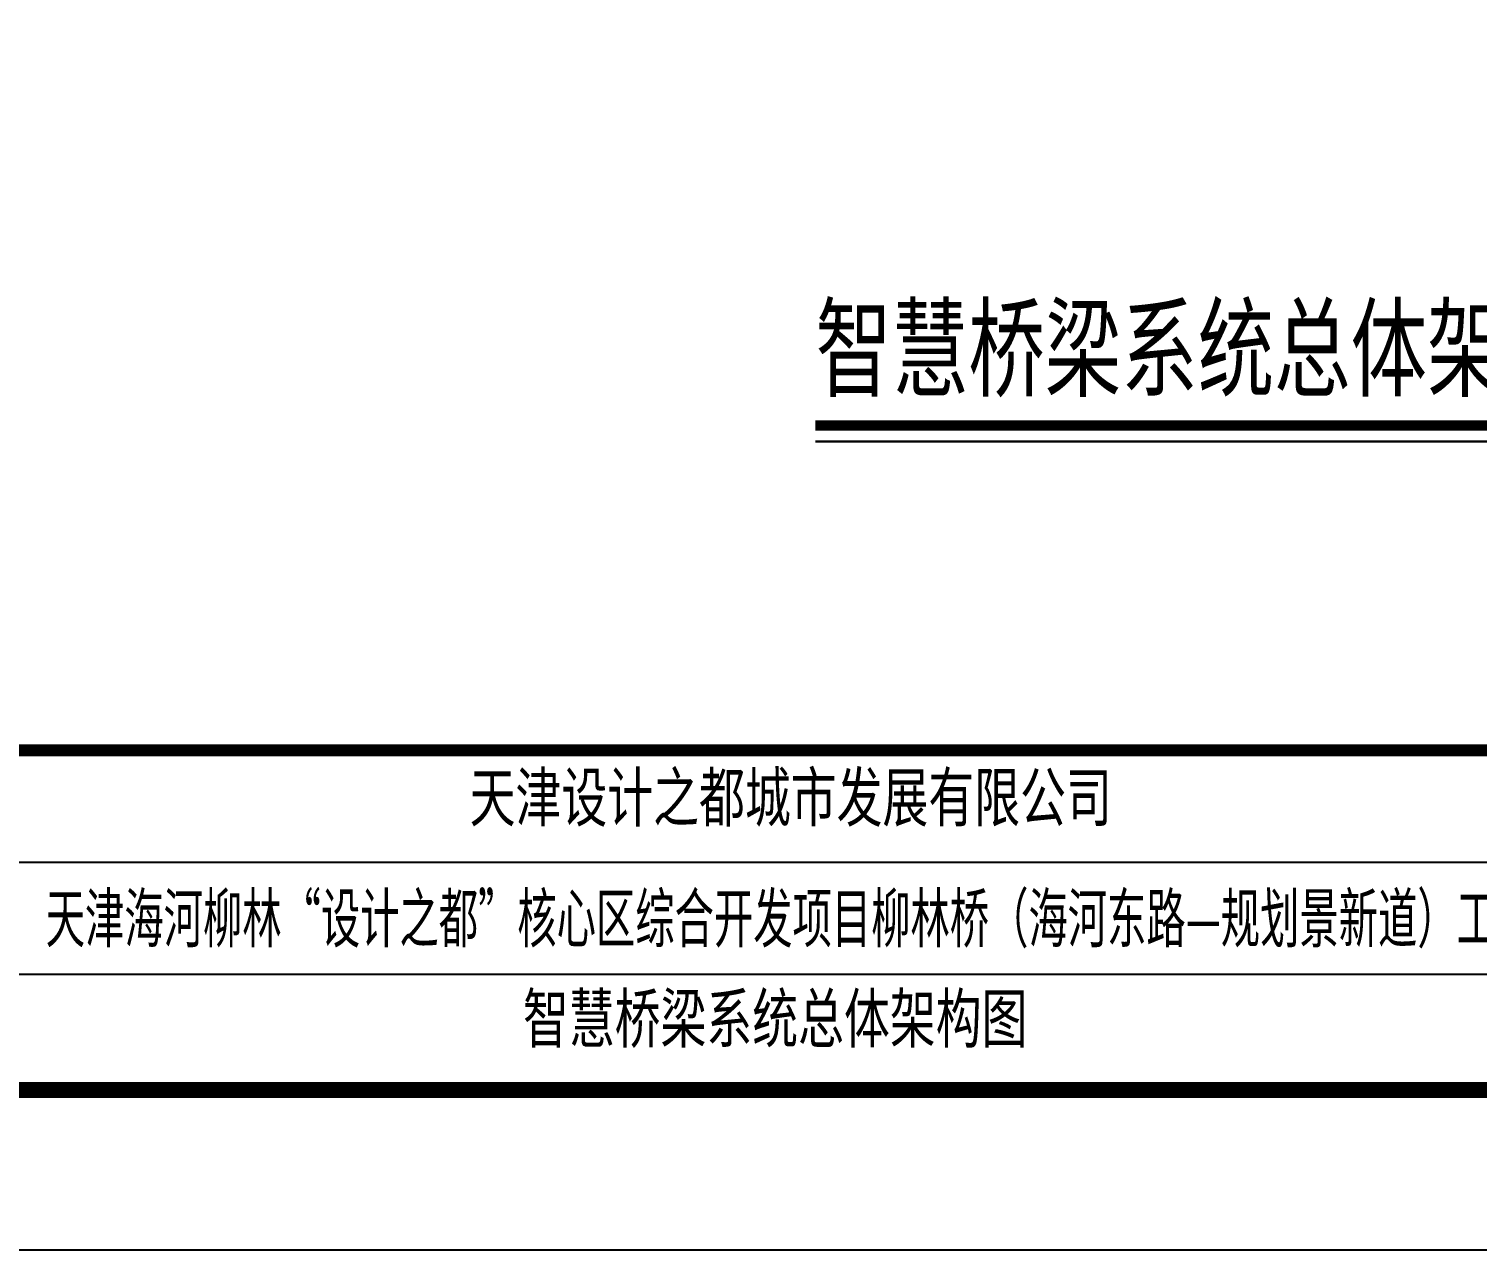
# Model space of a CAD drawing. Header units: millimetres. Extents: x 2630 to 3503, y 1668 to 1965.
# Drawn here: x 2771.1 to 2861.5, y 1668.3 to 1744.5 of the extents above; entities that cross this region are included whole.
import ezdxf

# ---------------------------------------------------------------- set-up
doc = ezdxf.new("R2010")
doc.units = ezdxf.units.MM
doc.styles.get("Standard").update_dxf_attribs({"font": '', "width": 0.7})
doc.styles.add('WMF-宋体1', font='', dxfattribs={"width": 0.7})
doc.styles.get('Standard').set_extended_font_data('仿宋_GB2312')
doc.styles.get('WMF-宋体1').set_extended_font_data('仿宋_GB2312')

# ---------------------------------------------------------------- blocks, each defined once
blk = doc.blocks.new('tk')
for p, q in [((410, -272.8), (125, -272.8)), ((410, -279.8), (125, -279.8))]:
    blk.add_line(p, q)
at = {"color": 7, "true_color": 0xffffff, "flags": 128}
blk.add_lwpolyline([(420, -297), (0, -297), (0, 0), (420, 0)], close=True, dxfattribs=at)
at = {"const_width": 1, "flags": 128}
blk.add_lwpolyline([(410, -10), (25, -10), (25, -287), (410, -287)], close=True, dxfattribs=at)
at = {"const_width": 0.75}
blk.add_lwpolyline([(410, -265.8), (25, -265.8), (25, -287)], dxfattribs=at)
at = {"width": 0.6}
blk.add_text('天津海河柳林“设计之都”核心区综合开发项目柳林桥（海河东路—规划景新道）工程', height=3, dxfattribs=at).set_placement((142.2, -277.782))
at = {"insert": (168.673, -267.234), "char_height": 3, "width": 42.28843, "attachment_point": 1}
blk.add_mtext('天津设计之都城市发展有限公司', dxfattribs=at)

msp = doc.modelspace()

# ---------------------------------------------------------------- linework, layer by layer
for points, const_width in [([(2820.209, 1719.768), (2873.506, 1719.768)], 0.65), ([(2820.209, 1718.768), (2873.506, 1718.768)], 0.15)]:
    msp.add_lwpolyline(points, dxfattribs=dict(const_width=const_width))

# ---------------------------------------------------------------- block references
msp.add_blockref('tk', (2629.951, 1965.291))

# ---------------------------------------------------------------- texts
at = {"color": 7, "lineweight": 0, "style": 'WMF-宋体1', "width": 0.7}
msp.add_text('智慧桥梁系统总体架构图', height=5, dxfattribs=at).set_placement((2820.218, 1722.094))
at = {"insert": (2801.949, 1684.252), "char_height": 3, "width": 42.28843, "attachment_point": 1}
msp.add_mtext('智慧桥梁系统总体架构图', dxfattribs=at)

doc.saveas('drawing.dxf')
